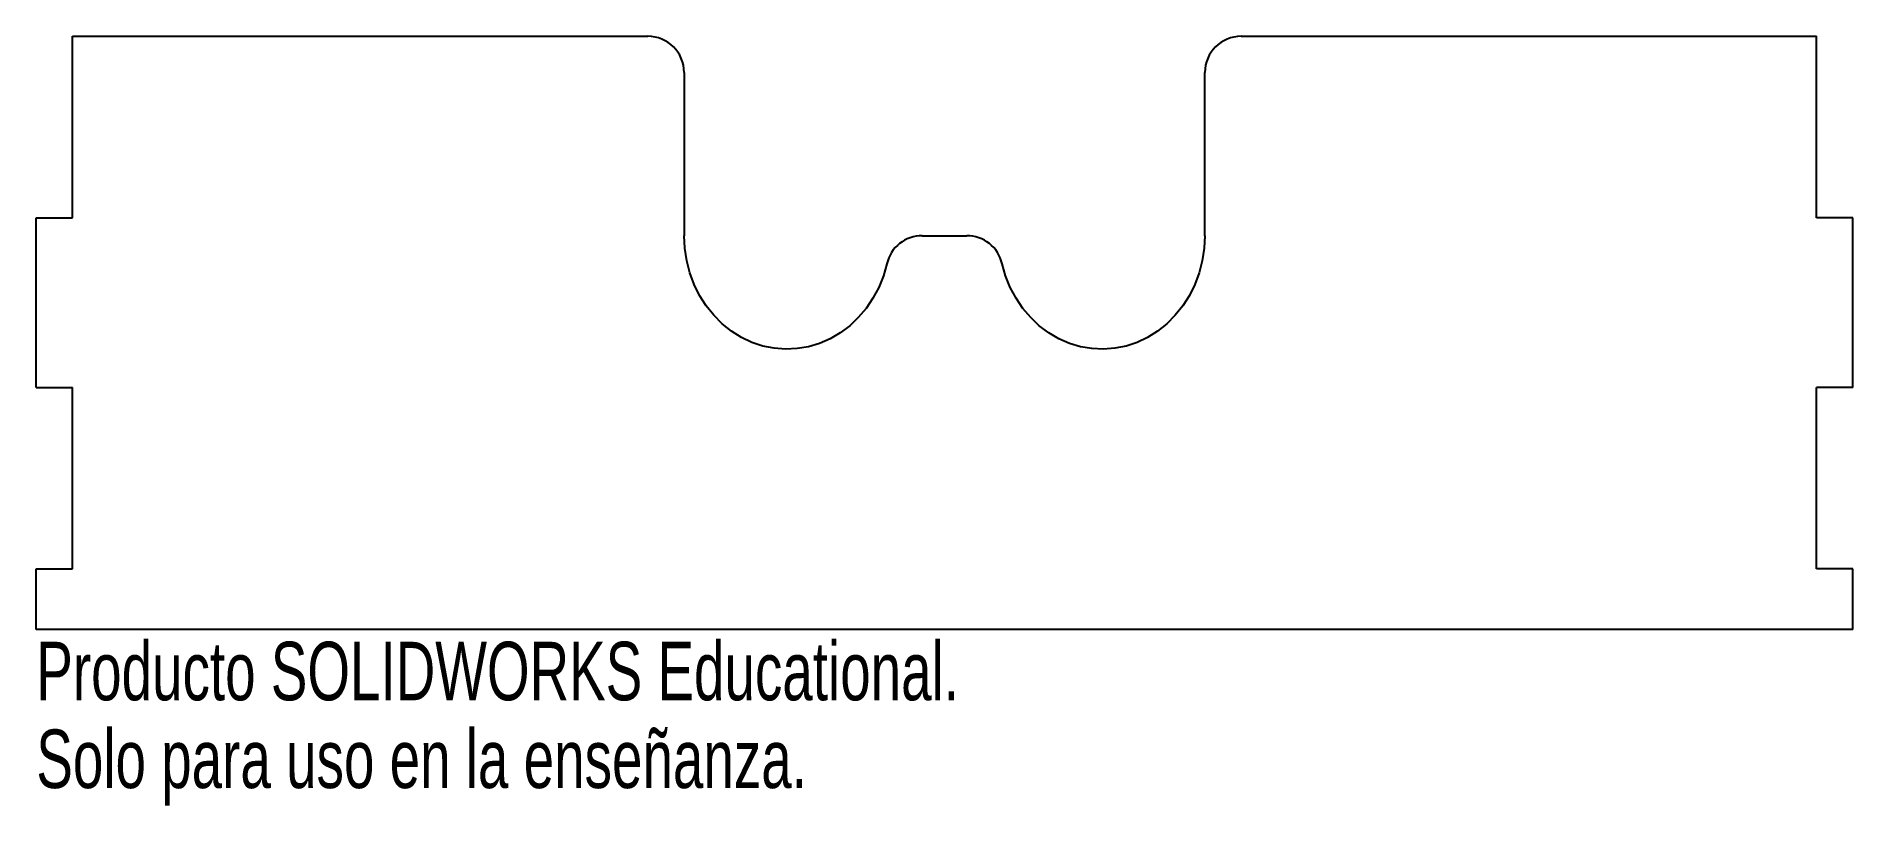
# Model space of a CAD drawing. Header units: millimetres. Extents: x -75 to 75, y -39 to 25.
import ezdxf

# ---------------------------------------------------------------- set-up
doc = ezdxf.new("R2010")
doc.units = ezdxf.units.MM
doc.styles.add('SLDTEXTSTYLE0', font='TXT', dxfattribs={"width": 0.7})

msp = doc.modelspace()

# ---------------------------------------------------------------- linework, layer by layer
at = {"color": 7, "linetype": 'Continuous', "lineweight": 25}
for p, q in [((-72, 10), (-72, 25)), ((-72, 25), (-24.5, 25)), ((24.5, 25), (72, 25)), ((72, 10), (72, 25)), ((-21.5, 22), (-21.5, 8.53)), ((21.5, 8.53), (21.5, 22)), ((-75, -4), (-75, 10)), ((-75, 10), (-72, 10)), ((75, 10), (72, 10)), ((75, -4), (75, 10)), ((-1.84, 8.53), (1.84, 8.53)), ((-75, -4), (-72, -4)), ((-72, -19), (-72, -4)), ((75, -4), (72, -4)), ((72, -19), (72, -4)), ((-75, -19), (-72, -19)), ((-75, -24), (-75, -19)), ((75, -19), (72, -19)), ((75, -24), (75, -19)), ((75, -24), (-75, -24))]:
    msp.add_line(p, q, dxfattribs=at)
at = {"color": 7, "linetype": 'Continuous', "lineweight": 25, "flags": 128}
for points in [[(-4.76, 6.21), (-5.05, 5.21), (-5.43, 4.26), (-5.91, 3.36), (-6.47, 2.52), (-7.12, 1.76), (-7.83, 1.08), (-8.61, 0.5), (-9.45, 0.01), (-10.33, -0.37), (-11.24, -0.64), (-12.17, -0.8), (-13.12, -0.85), (-14.06, -0.77), (-14.99, -0.59), (-15.9, -0.29), (-16.76, 0.12), (-17.59, 0.64), (-18.35, 1.25), (-19.05, 1.95), (-19.68, 2.73), (-20.22, 3.58), (-20.67, 4.5), (-21.03, 5.46), (-21.29, 6.46), (-21.45, 7.49), (-21.5, 8.53)], [(21.5, 8.53), (21.45, 7.49), (21.29, 6.46), (21.03, 5.46), (20.67, 4.5), (20.22, 3.58), (19.68, 2.73), (19.05, 1.95), (18.35, 1.25), (17.59, 0.64), (16.76, 0.12), (15.9, -0.29), (14.99, -0.59), (14.06, -0.77), (13.12, -0.85), (12.17, -0.8), (11.24, -0.64), (10.33, -0.37), (9.45, 0.01), (8.61, 0.5), (7.83, 1.08), (7.12, 1.76), (6.47, 2.52), (5.91, 3.36), (5.43, 4.26), (5.05, 5.21), (4.76, 6.21)]]:
    msp.add_lwpolyline(points, dxfattribs=at)
at = {"color": 7, "linetype": 'Continuous', "lineweight": 25}
for centre, start, end in [((-24.5, 22), 0, 90), ((24.5, 22), 90, 180), ((-1.84, 5.53), 90, 166.9554), ((1.84, 5.53), 13.0446, 90)]:
    msp.add_arc(centre, 3, start, end, dxfattribs=at)

# ---------------------------------------------------------------- texts
at = {"color": 7, "linetype": 'Continuous', "char_height": 4.8336, "attachment_point": 1, "style": 'SLDTEXTSTYLE0'}
for s, insert in [('Producto SOLIDWORKS Educational.', (-75, -25.02)), ('Solo para uso en la enseñanza.', (-75, -32.27))]:
    msp.add_mtext(s, dxfattribs=dict(at, insert=insert))

doc.saveas('drawing.dxf')
